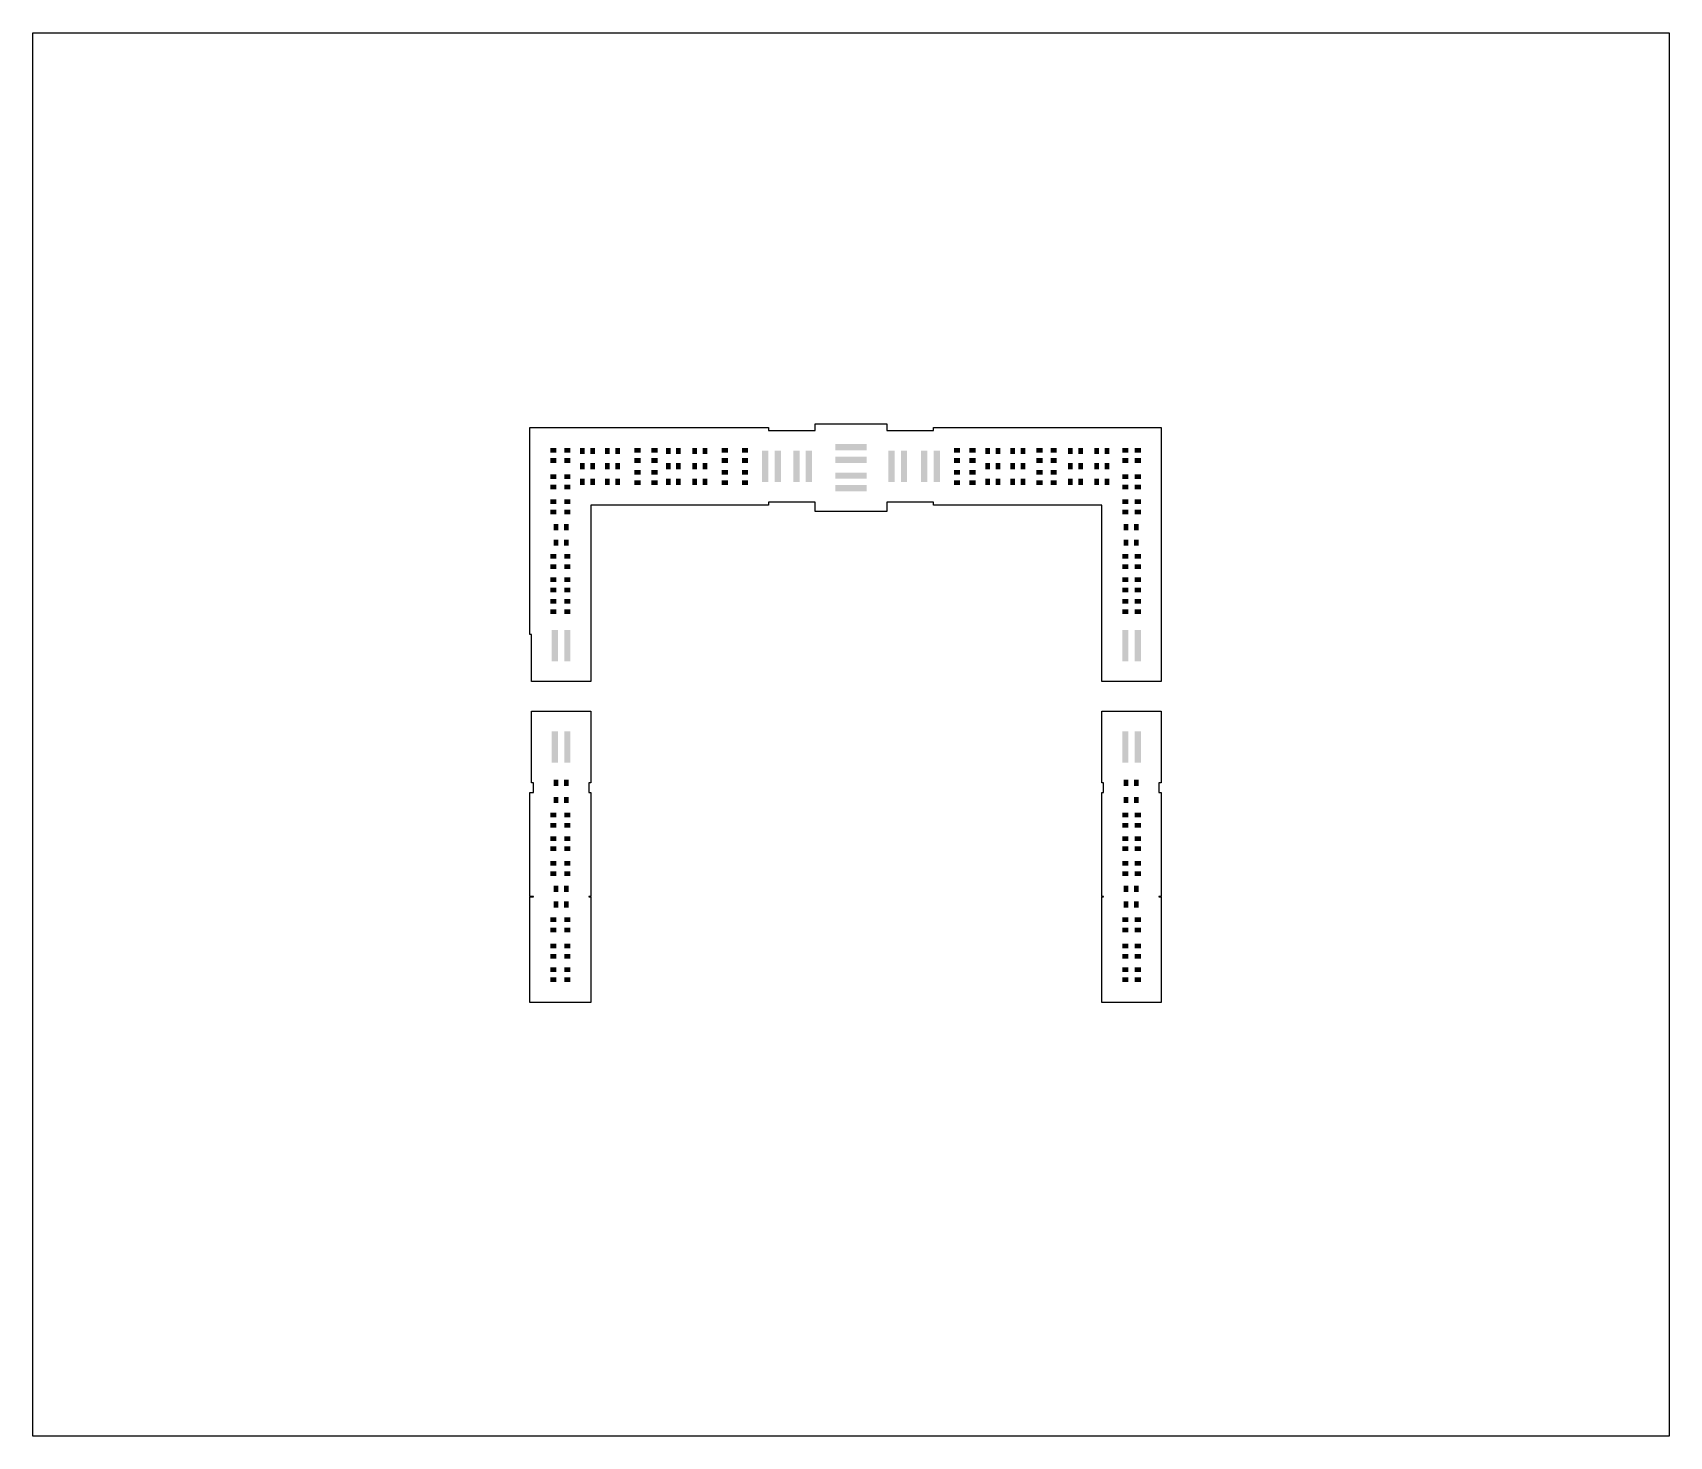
# Model space of a CAD drawing. Extents: x -26250 to -26197.5, y -22500 to -22455.
import ezdxf

# ---------------------------------------------------------------- set-up
doc = ezdxf.new("R2010")
doc.units = 0
doc.header["$MEASUREMENT"] = 0
doc.layers.get('0').update_dxf_attribs({"linetype": 'CONTINUOUS'})
doc.layers.add('PKG_OUTLINE', color=81, linetype='CONTINUOUS')
doc.layers.add('SOLDERMASK_PADS_BTM', color=12, linetype='CONTINUOUS')

msp = doc.modelspace()

# ---------------------------------------------------------------- linework, layer by layer
for points in [[(-26234.05, -22473.235), (-26234.05, -22472.865), (-26234.05, -22472.815), (-26234.05, -22472.535), (-26234.05, -22472.485), (-26234.05, -22472.165), (-26234.05, -22471.835), (-26234.05, -22471.415), (-26234.05, -22471.085), (-26234.05, -22471.075), (-26234.05, -22471.065), (-26234.05, -22470.735), (-26234.05, -22470.265), (-26234.05, -22469.935), (-26234.05, -22469.665), (-26234.05, -22469.415), (-26234.05, -22469.335), (-26234.05, -22469.085), (-26234.05, -22468.865), (-26234.05, -22468.535), (-26234.05, -22468.015), (-26234.05, -22467.685), (-26234.049, -22467.661), (-26234.025, -22467.66), (-26233.575, -22467.66), (-26233.065, -22467.66), (-26232.735, -22467.66), (-26232.575, -22467.66), (-26232.265, -22467.66), (-26232.125, -22467.66), (-26231.935, -22467.66), (-26231.665, -22467.66), (-26231.335, -22467.66), (-26231.325, -22467.66), (-26230.865, -22467.66), (-26230.775, -22467.66), (-26230.535, -22467.66), (-26230.315, -22467.66), (-26229.985, -22467.66), (-26229.875, -22467.66), (-26229.465, -22467.66), (-26229.325, -22467.66), (-26229.135, -22467.66), (-26228.915, -22467.66), (-26228.585, -22467.66), (-26228.525, -22467.66), (-26228.065, -22467.66), (-26227.875, -22467.66), (-26227.735, -22467.66), (-26227.075, -22467.66), (-26226.425, -22467.66), (-26226.401, -22467.661), (-26226.4, -22467.685), (-26226.4, -22467.75), (-26226.225, -22467.75), (-26225.825, -22467.75), (-26225.775, -22467.75), (-26225.375, -22467.75), (-26224.9, -22467.75), (-26224.9, -22467.565), (-26224.899, -22467.541), (-26224.875, -22467.54), (-26222.625, -22467.54), (-26222.601, -22467.541), (-26222.6, -22467.565), (-26222.6, -22467.75), (-26222.125, -22467.75), (-26221.725, -22467.75), (-26221.725, -22467.75), (-26221.325, -22467.75), (-26221.1, -22467.75), (-26221.1, -22467.685), (-26221.099, -22467.661), (-26221.075, -22467.66), (-26220.575, -22467.66), (-26220.065, -22467.66), (-26219.735, -22467.66), (-26219.625, -22467.66), (-26219.265, -22467.66), (-26219.125, -22467.66), (-26218.935, -22467.66), (-26218.665, -22467.66), (-26218.425, -22467.66), (-26218.335, -22467.66), (-26217.975, -22467.66), (-26217.865, -22467.66), (-26217.535, -22467.66), (-26217.415, -22467.66), (-26217.085, -22467.66), (-26216.975, -22467.66), (-26216.565, -22467.66), (-26216.525, -22467.66), (-26216.235, -22467.66), (-26216.015, -22467.66), (-26215.685, -22467.66), (-26215.675, -22467.66), (-26215.275, -22467.66), (-26215.165, -22467.66), (-26214.835, -22467.66), (-26214.225, -22467.66), (-26213.825, -22467.66), (-26213.801, -22467.661), (-26213.8, -22467.685), (-26213.8, -22468.015), (-26213.8, -22468.535), (-26213.8, -22468.865), (-26213.8, -22469.085), (-26213.8, -22469.335), (-26213.8, -22469.415), (-26213.8, -22469.665), (-26213.8, -22469.935), (-26213.8, -22470.265), (-26213.8, -22470.735), (-26213.8, -22471.065), (-26213.8, -22471.075), (-26213.8, -22471.085), (-26213.8, -22471.415), (-26213.8, -22471.835), (-26213.8, -22472.165), (-26213.8, -22472.485), (-26213.8, -22472.535), (-26213.8, -22472.815), (-26213.8, -22472.865), (-26213.8, -22473.235), (-26213.8, -22473.525), (-26213.8, -22473.565), (-26213.8, -22473.935), (-26213.8, -22474.265), (-26213.8, -22475.775), (-26213.801, -22475.799), (-26213.825, -22475.8), (-26214.225, -22475.8), (-26215.275, -22475.8), (-26215.675, -22475.8), (-26215.699, -22475.799), (-26215.7, -22475.775), (-26215.7, -22474.265), (-26215.7, -22473.935), (-26215.7, -22473.565), (-26215.7, -22473.525), (-26215.7, -22473.235), (-26215.7, -22472.865), (-26215.7, -22472.815), (-26215.7, -22472.535), (-26215.7, -22472.485), (-26215.7, -22472.165), (-26215.7, -22471.835), (-26215.7, -22471.415), (-26215.7, -22471.085), (-26215.7, -22471.075), (-26215.7, -22471.065), (-26215.7, -22470.735), (-26215.7, -22470.265), (-26215.7, -22470.15), (-26216.015, -22470.15), (-26216.235, -22470.15), (-26216.525, -22470.15), (-26216.565, -22470.15), (-26216.975, -22470.15), (-26217.085, -22470.15), (-26217.415, -22470.15), (-26217.535, -22470.15), (-26217.865, -22470.15), (-26217.975, -22470.15), (-26218.335, -22470.15), (-26218.425, -22470.15), (-26218.665, -22470.15), (-26218.935, -22470.15), (-26219.125, -22470.15), (-26219.265, -22470.15), (-26219.625, -22470.15), (-26219.735, -22470.15), (-26220.065, -22470.15), (-26220.575, -22470.15), (-26221.075, -22470.15), (-26221.099, -22470.149), (-26221.1, -22470.125), (-26221.1, -22470.05), (-26221.325, -22470.05), (-26221.725, -22470.05), (-26221.725, -22470.05), (-26222.125, -22470.05), (-26222.6, -22470.05), (-26222.6, -22470.325), (-26222.601, -22470.349), (-26222.625, -22470.35), (-26224.875, -22470.35), (-26224.899, -22470.349), (-26224.9, -22470.325), (-26224.9, -22470.05), (-26225.375, -22470.05), (-26225.775, -22470.05), (-26225.825, -22470.05), (-26226.225, -22470.05), (-26226.4, -22470.05), (-26226.4, -22470.125), (-26226.401, -22470.149), (-26226.425, -22470.15), (-26227.075, -22470.15), (-26227.735, -22470.15), (-26227.875, -22470.15), (-26228.065, -22470.15), (-26228.525, -22470.15), (-26228.585, -22470.15), (-26228.915, -22470.15), (-26229.135, -22470.15), (-26229.325, -22470.15), (-26229.465, -22470.15), (-26229.875, -22470.15), (-26229.985, -22470.15), (-26230.315, -22470.15), (-26230.535, -22470.15), (-26230.775, -22470.15), (-26230.865, -22470.15), (-26231.325, -22470.15), (-26231.335, -22470.15), (-26231.665, -22470.15), (-26231.935, -22470.15), (-26232.1, -22470.15), (-26232.1, -22470.265), (-26232.1, -22470.735), (-26232.1, -22471.065), (-26232.1, -22471.075), (-26232.1, -22471.085), (-26232.1, -22471.415), (-26232.1, -22471.835), (-26232.1, -22472.165), (-26232.1, -22472.485), (-26232.1, -22472.535), (-26232.1, -22472.815), (-26232.1, -22472.865), (-26232.1, -22473.235), (-26232.1, -22473.525), (-26232.1, -22473.565), (-26232.1, -22473.935), (-26232.1, -22474.265), (-26232.1, -22475.775), (-26232.101, -22475.799), (-26232.125, -22475.8), (-26232.525, -22475.8), (-26233.575, -22475.8), (-26233.975, -22475.8), (-26233.999, -22475.799), (-26234, -22475.775), (-26234, -22474.29), (-26234.025, -22474.29), (-26234.049, -22474.289), (-26234.05, -22474.265), (-26234.05, -22473.935), (-26234.05, -22473.565), (-26234.05, -22473.235)], [(-26232.125, -22486.09), (-26232.575, -22486.09), (-26233.575, -22486.09), (-26234.025, -22486.09), (-26234.049, -22486.089), (-26234.05, -22486.065), (-26234.05, -22485.735), (-26234.05, -22485.315), (-26234.05, -22485.315), (-26234.05, -22484.985), (-26234.05, -22483.915), (-26234.05, -22483.585), (-26234.05, -22483.585), (-26234.05, -22483.065), (-26234.05, -22482.735), (-26234.049, -22482.711), (-26234.025, -22482.71), (-26233.94, -22482.71), (-26233.94, -22482.69), (-26234.025, -22482.69), (-26234.049, -22482.689), (-26234.05, -22482.665), (-26234.05, -22482.335), (-26234.05, -22481.865), (-26234.05, -22481.535), (-26234.05, -22481.265), (-26234.05, -22481.115), (-26234.05, -22480.935), (-26234.05, -22480.785), (-26234.05, -22480.465), (-26234.05, -22480.135), (-26234.05, -22479.715), (-26234.05, -22479.385), (-26234.049, -22479.361), (-26234.025, -22479.36), (-26233.94, -22479.36), (-26233.94, -22479.05), (-26233.975, -22479.05), (-26233.999, -22479.049), (-26234, -22479.025), (-26234, -22476.775), (-26233.999, -22476.751), (-26233.975, -22476.75), (-26233.575, -22476.75), (-26232.525, -22476.75), (-26232.125, -22476.75), (-26232.101, -22476.751), (-26232.1, -22476.775), (-26232.1, -22479.025), (-26232.101, -22479.049), (-26232.125, -22479.05), (-26232.16, -22479.05), (-26232.16, -22479.36), (-26232.125, -22479.36), (-26232.101, -22479.361), (-26232.1, -22479.385), (-26232.1, -22479.715), (-26232.1, -22480.135), (-26232.1, -22480.465), (-26232.1, -22480.785), (-26232.1, -22480.935), (-26232.1, -22481.115), (-26232.1, -22481.265), (-26232.1, -22481.535), (-26232.1, -22481.865), (-26232.1, -22482.335), (-26232.1, -22482.665), (-26232.101, -22482.689), (-26232.125, -22482.69), (-26232.16, -22482.69), (-26232.16, -22482.71), (-26232.125, -22482.71), (-26232.101, -22482.711), (-26232.1, -22482.735), (-26232.1, -22483.065), (-26232.1, -22483.585), (-26232.1, -22483.915), (-26232.1, -22484.135), (-26232.1, -22484.335), (-26232.1, -22484.465), (-26232.1, -22484.665), (-26232.1, -22484.985), (-26232.1, -22485.315), (-26232.1, -22485.735), (-26232.1, -22486.065), (-26232.101, -22486.089), (-26232.125, -22486.09)], [(-26215.675, -22486.09), (-26215.699, -22486.089), (-26215.7, -22486.065), (-26215.7, -22485.735), (-26215.7, -22485.315), (-26215.7, -22484.985), (-26215.7, -22484.665), (-26215.7, -22484.465), (-26215.7, -22484.335), (-26215.7, -22484.135), (-26215.7, -22483.915), (-26215.7, -22483.585), (-26215.7, -22483.065), (-26215.7, -22482.735), (-26215.699, -22482.711), (-26215.675, -22482.71), (-26215.65, -22482.71), (-26215.65, -22482.69), (-26215.675, -22482.69), (-26215.699, -22482.689), (-26215.7, -22482.665), (-26215.7, -22482.335), (-26215.7, -22481.865), (-26215.7, -22481.535), (-26215.7, -22481.265), (-26215.7, -22481.115), (-26215.7, -22480.935), (-26215.7, -22480.785), (-26215.7, -22480.465), (-26215.7, -22480.135), (-26215.7, -22479.715), (-26215.7, -22479.385), (-26215.699, -22479.361), (-26215.675, -22479.36), (-26215.65, -22479.36), (-26215.65, -22479.05), (-26215.675, -22479.05), (-26215.699, -22479.049), (-26215.7, -22479.025), (-26215.7, -22476.775), (-26215.699, -22476.751), (-26215.675, -22476.75), (-26215.275, -22476.75), (-26214.225, -22476.75), (-26213.825, -22476.75), (-26213.801, -22476.751), (-26213.8, -22476.775), (-26213.8, -22479.025), (-26213.801, -22479.049), (-26213.825, -22479.05), (-26213.87, -22479.05), (-26213.87, -22479.36), (-26213.825, -22479.36), (-26213.801, -22479.361), (-26213.8, -22479.385), (-26213.8, -22479.715), (-26213.8, -22480.135), (-26213.8, -22480.465), (-26213.8, -22480.785), (-26213.8, -22480.935), (-26213.8, -22481.115), (-26213.8, -22481.265), (-26213.8, -22481.535), (-26213.8, -22481.865), (-26213.8, -22482.335), (-26213.8, -22482.665), (-26213.801, -22482.689), (-26213.825, -22482.69), (-26213.87, -22482.69), (-26213.87, -22482.71), (-26213.825, -22482.71), (-26213.801, -22482.711), (-26213.8, -22482.735), (-26213.8, -22483.065), (-26213.8, -22483.585), (-26213.8, -22483.915), (-26213.8, -22484.135), (-26213.8, -22484.335), (-26213.8, -22484.465), (-26213.8, -22484.665), (-26213.8, -22484.985), (-26213.8, -22485.315), (-26213.8, -22485.735), (-26213.8, -22486.065), (-26213.801, -22486.089), (-26213.825, -22486.09), (-26214.225, -22486.09), (-26215.275, -22486.09), (-26215.675, -22486.09)]]:
    msp.add_lwpolyline(points)
at = {"layer": 'PKG_OUTLINE'}
msp.add_lwpolyline([(-26250, -22500), (-26250, -22455), (-26197.5, -22455), (-26197.5, -22500)], close=True, dxfattribs=at)
at = {"layer": 'SOLDERMASK_PADS_BTM'}
for points in [[(-26233.4, -22468.46), (-26233.2, -22468.46), (-26233.4, -22468.31), (-26233.2, -22468.31)], [(-26232.95, -22468.46), (-26232.75, -22468.46), (-26232.95, -22468.31), (-26232.75, -22468.31)], [(-26232.44, -22468.51), (-26232.29, -22468.51), (-26232.44, -22468.31), (-26232.29, -22468.31)], [(-26232.11, -22468.51), (-26231.96, -22468.51), (-26232.11, -22468.31), (-26231.96, -22468.31)], [(-26231.64, -22468.51), (-26231.49, -22468.51), (-26231.64, -22468.31), (-26231.49, -22468.31)], [(-26231.31, -22468.51), (-26231.16, -22468.51), (-26231.31, -22468.31), (-26231.16, -22468.31)], [(-26230.7, -22468.46), (-26230.5, -22468.46), (-26230.7, -22468.31), (-26230.5, -22468.31)], [(-26230.15, -22468.46), (-26229.95, -22468.46), (-26230.15, -22468.31), (-26229.95, -22468.31)], [(-26229.69, -22468.51), (-26229.54, -22468.51), (-26229.69, -22468.31), (-26229.54, -22468.31)], [(-26229.36, -22468.51), (-26229.21, -22468.51), (-26229.36, -22468.31), (-26229.21, -22468.31)], [(-26228.84, -22468.51), (-26228.69, -22468.51), (-26228.84, -22468.31), (-26228.69, -22468.31)], [(-26228.51, -22468.51), (-26228.36, -22468.51), (-26228.51, -22468.31), (-26228.36, -22468.31)], [(-26227.9, -22468.46), (-26227.7, -22468.46), (-26227.9, -22468.31), (-26227.7, -22468.31)], [(-26227.25, -22468.46), (-26227.05, -22468.46), (-26227.25, -22468.31), (-26227.05, -22468.31)], [(-26226.6, -22469.4), (-26226.4, -22469.4), (-26226.6, -22468.4), (-26226.4, -22468.4)], [(-26226.2, -22469.4), (-26226, -22469.4), (-26226.2, -22468.4), (-26226, -22468.4)], [(-26225.6, -22469.4), (-26225.4, -22469.4), (-26225.6, -22468.4), (-26225.4, -22468.4)], [(-26225.2, -22469.4), (-26225, -22469.4), (-26225.2, -22468.4), (-26225, -22468.4)], [(-26224.25, -22468.39), (-26223.25, -22468.39), (-26224.25, -22468.19), (-26223.25, -22468.19)], [(-26222.55, -22469.4), (-26222.35, -22469.4), (-26222.55, -22468.4), (-26222.35, -22468.4)], [(-26222.15, -22469.4), (-26221.95, -22469.4), (-26222.15, -22468.4), (-26221.95, -22468.4)], [(-26221.5, -22469.4), (-26221.3, -22469.4), (-26221.5, -22468.4), (-26221.3, -22468.4)], [(-26221.1, -22469.4), (-26220.9, -22469.4), (-26221.1, -22468.4), (-26220.9, -22468.4)], [(-26220.45, -22468.46), (-26220.25, -22468.46), (-26220.45, -22468.31), (-26220.25, -22468.31)], [(-26219.95, -22468.46), (-26219.75, -22468.46), (-26219.95, -22468.31), (-26219.75, -22468.31)], [(-26219.44, -22468.51), (-26219.29, -22468.51), (-26219.44, -22468.31), (-26219.29, -22468.31)], [(-26219.11, -22468.51), (-26218.96, -22468.51), (-26219.11, -22468.31), (-26218.96, -22468.31)], [(-26218.64, -22468.51), (-26218.49, -22468.51), (-26218.64, -22468.31), (-26218.49, -22468.31)], [(-26218.31, -22468.51), (-26218.16, -22468.51), (-26218.31, -22468.31), (-26218.16, -22468.31)], [(-26217.8, -22468.46), (-26217.6, -22468.46), (-26217.8, -22468.31), (-26217.6, -22468.31)], [(-26217.35, -22468.46), (-26217.15, -22468.46), (-26217.35, -22468.31), (-26217.15, -22468.31)], [(-26216.79, -22468.51), (-26216.64, -22468.51), (-26216.79, -22468.31), (-26216.64, -22468.31)], [(-26216.46, -22468.51), (-26216.31, -22468.51), (-26216.46, -22468.31), (-26216.31, -22468.31)], [(-26215.94, -22468.51), (-26215.79, -22468.51), (-26215.94, -22468.31), (-26215.79, -22468.31)], [(-26215.61, -22468.51), (-26215.46, -22468.51), (-26215.61, -22468.31), (-26215.46, -22468.31)], [(-26215.05, -22468.46), (-26214.85, -22468.46), (-26215.05, -22468.31), (-26214.85, -22468.31)], [(-26214.65, -22468.46), (-26214.45, -22468.46), (-26214.65, -22468.31), (-26214.45, -22468.31)], [(-26233.4, -22468.79), (-26233.2, -22468.79), (-26233.4, -22468.64), (-26233.2, -22468.64)], [(-26232.95, -22468.79), (-26232.75, -22468.79), (-26232.95, -22468.64), (-26232.75, -22468.64)], [(-26232.44, -22469), (-26232.29, -22469), (-26232.44, -22468.8), (-26232.29, -22468.8)], [(-26232.11, -22469), (-26231.96, -22469), (-26232.11, -22468.8), (-26231.96, -22468.8)], [(-26231.64, -22469), (-26231.49, -22469), (-26231.64, -22468.8), (-26231.49, -22468.8)], [(-26231.31, -22469), (-26231.16, -22469), (-26231.31, -22468.8), (-26231.16, -22468.8)], [(-26230.7, -22468.79), (-26230.5, -22468.79), (-26230.7, -22468.64), (-26230.5, -22468.64)], [(-26230.15, -22468.79), (-26229.95, -22468.79), (-26230.15, -22468.64), (-26229.95, -22468.64)], [(-26229.69, -22469), (-26229.54, -22469), (-26229.69, -22468.8), (-26229.54, -22468.8)], [(-26229.36, -22469), (-26229.21, -22469), (-26229.36, -22468.8), (-26229.21, -22468.8)], [(-26228.84, -22469), (-26228.69, -22469), (-26228.84, -22468.8), (-26228.69, -22468.8)], [(-26228.51, -22469), (-26228.36, -22469), (-26228.51, -22468.8), (-26228.36, -22468.8)], [(-26227.9, -22468.79), (-26227.7, -22468.79), (-26227.9, -22468.64), (-26227.7, -22468.64)], [(-26227.25, -22468.79), (-26227.05, -22468.79), (-26227.25, -22468.64), (-26227.05, -22468.64)], [(-26224.25, -22468.79), (-26223.25, -22468.79), (-26224.25, -22468.59), (-26223.25, -22468.59)], [(-26220.45, -22468.79), (-26220.25, -22468.79), (-26220.45, -22468.64), (-26220.25, -22468.64)], [(-26219.95, -22468.79), (-26219.75, -22468.79), (-26219.95, -22468.64), (-26219.75, -22468.64)], [(-26219.44, -22469), (-26219.29, -22469), (-26219.44, -22468.8), (-26219.29, -22468.8)], [(-26219.11, -22469), (-26218.96, -22469), (-26219.11, -22468.8), (-26218.96, -22468.8)], [(-26218.64, -22469), (-26218.49, -22469), (-26218.64, -22468.8), (-26218.49, -22468.8)], [(-26218.31, -22469), (-26218.16, -22469), (-26218.31, -22468.8), (-26218.16, -22468.8)], [(-26217.8, -22468.79), (-26217.6, -22468.79), (-26217.8, -22468.64), (-26217.6, -22468.64)], [(-26217.35, -22468.79), (-26217.15, -22468.79), (-26217.35, -22468.64), (-26217.15, -22468.64)], [(-26216.79, -22469), (-26216.64, -22469), (-26216.79, -22468.8), (-26216.64, -22468.8)], [(-26216.46, -22469), (-26216.31, -22469), (-26216.46, -22468.8), (-26216.31, -22468.8)], [(-26215.94, -22469), (-26215.79, -22469), (-26215.94, -22468.8), (-26215.79, -22468.8)], [(-26215.61, -22469), (-26215.46, -22469), (-26215.61, -22468.8), (-26215.46, -22468.8)], [(-26215.05, -22468.79), (-26214.85, -22468.79), (-26215.05, -22468.64), (-26214.85, -22468.64)], [(-26214.65, -22468.79), (-26214.45, -22468.79), (-26214.65, -22468.64), (-26214.45, -22468.64)], [(-26233.4, -22469.31), (-26233.2, -22469.31), (-26233.4, -22469.16), (-26233.2, -22469.16)], [(-26232.95, -22469.31), (-26232.75, -22469.31), (-26232.95, -22469.16), (-26232.75, -22469.16)], [(-26232.44, -22469.5), (-26232.29, -22469.5), (-26232.44, -22469.3), (-26232.29, -22469.3)], [(-26232.11, -22469.5), (-26231.96, -22469.5), (-26232.11, -22469.3), (-26231.96, -22469.3)], [(-26231.64, -22469.5), (-26231.49, -22469.5), (-26231.64, -22469.3), (-26231.49, -22469.3)], [(-26231.31, -22469.5), (-26231.16, -22469.5), (-26231.31, -22469.3), (-26231.16, -22469.3)], [(-26230.7, -22469.17), (-26230.5, -22469.17), (-26230.7, -22469.02), (-26230.5, -22469.02)], [(-26230.7, -22469.5), (-26230.5, -22469.5), (-26230.7, -22469.35), (-26230.5, -22469.35)], [(-26230.15, -22469.17), (-26229.95, -22469.17), (-26230.15, -22469.02), (-26229.95, -22469.02)], [(-26230.15, -22469.5), (-26229.95, -22469.5), (-26230.15, -22469.35), (-26229.95, -22469.35)], [(-26229.69, -22469.5), (-26229.54, -22469.5), (-26229.69, -22469.3), (-26229.54, -22469.3)], [(-26229.36, -22469.5), (-26229.21, -22469.5), (-26229.36, -22469.3), (-26229.21, -22469.3)], [(-26228.84, -22469.5), (-26228.69, -22469.5), (-26228.84, -22469.3), (-26228.69, -22469.3)], [(-26228.51, -22469.5), (-26228.36, -22469.5), (-26228.51, -22469.3), (-26228.36, -22469.3)], [(-26227.9, -22469.17), (-26227.7, -22469.17), (-26227.9, -22469.02), (-26227.7, -22469.02)], [(-26227.9, -22469.5), (-26227.7, -22469.5), (-26227.9, -22469.35), (-26227.7, -22469.35)], [(-26227.25, -22469.17), (-26227.05, -22469.17), (-26227.25, -22469.02), (-26227.05, -22469.02)], [(-26227.25, -22469.5), (-26227.05, -22469.5), (-26227.25, -22469.35), (-26227.05, -22469.35)], [(-26224.25, -22469.3), (-26223.25, -22469.3), (-26224.25, -22469.1), (-26223.25, -22469.1)], [(-26220.45, -22469.17), (-26220.25, -22469.17), (-26220.45, -22469.02), (-26220.25, -22469.02)], [(-26220.45, -22469.5), (-26220.25, -22469.5), (-26220.45, -22469.35), (-26220.25, -22469.35)], [(-26219.95, -22469.17), (-26219.75, -22469.17), (-26219.95, -22469.02), (-26219.75, -22469.02)], [(-26219.95, -22469.5), (-26219.75, -22469.5), (-26219.95, -22469.35), (-26219.75, -22469.35)], [(-26219.44, -22469.5), (-26219.29, -22469.5), (-26219.44, -22469.3), (-26219.29, -22469.3)], [(-26219.11, -22469.5), (-26218.96, -22469.5), (-26219.11, -22469.3), (-26218.96, -22469.3)], [(-26218.64, -22469.5), (-26218.49, -22469.5), (-26218.64, -22469.3), (-26218.49, -22469.3)], [(-26218.31, -22469.5), (-26218.16, -22469.5), (-26218.31, -22469.3), (-26218.16, -22469.3)], [(-26217.8, -22469.17), (-26217.6, -22469.17), (-26217.8, -22469.02), (-26217.6, -22469.02)], [(-26217.8, -22469.5), (-26217.6, -22469.5), (-26217.8, -22469.35), (-26217.6, -22469.35)], [(-26217.35, -22469.17), (-26217.15, -22469.17), (-26217.35, -22469.02), (-26217.15, -22469.02)], [(-26217.35, -22469.5), (-26217.15, -22469.5), (-26217.35, -22469.35), (-26217.15, -22469.35)], [(-26216.79, -22469.5), (-26216.64, -22469.5), (-26216.79, -22469.3), (-26216.64, -22469.3)], [(-26216.46, -22469.5), (-26216.31, -22469.5), (-26216.46, -22469.3), (-26216.31, -22469.3)], [(-26215.94, -22469.5), (-26215.79, -22469.5), (-26215.94, -22469.3), (-26215.79, -22469.3)], [(-26215.61, -22469.5), (-26215.46, -22469.5), (-26215.61, -22469.3), (-26215.46, -22469.3)], [(-26215.05, -22469.31), (-26214.85, -22469.31), (-26215.05, -22469.16), (-26214.85, -22469.16)], [(-26214.65, -22469.31), (-26214.45, -22469.31), (-26214.65, -22469.16), (-26214.45, -22469.16)], [(-26233.4, -22469.64), (-26233.2, -22469.64), (-26233.4, -22469.49), (-26233.2, -22469.49)], [(-26233.4, -22470.11), (-26233.2, -22470.11), (-26233.4, -22469.96), (-26233.2, -22469.96)], [(-26232.95, -22469.64), (-26232.75, -22469.64), (-26232.95, -22469.49), (-26232.75, -22469.49)], [(-26232.95, -22470.11), (-26232.75, -22470.11), (-26232.95, -22469.96), (-26232.75, -22469.96)], [(-26224.25, -22469.7), (-26223.25, -22469.7), (-26224.25, -22469.5), (-26223.25, -22469.5)], [(-26215.05, -22469.64), (-26214.85, -22469.64), (-26215.05, -22469.49), (-26214.85, -22469.49)], [(-26215.05, -22470.11), (-26214.85, -22470.11), (-26215.05, -22469.96), (-26214.85, -22469.96)], [(-26214.65, -22469.64), (-26214.45, -22469.64), (-26214.65, -22469.49), (-26214.45, -22469.49)], [(-26214.65, -22470.11), (-26214.45, -22470.11), (-26214.65, -22469.96), (-26214.45, -22469.96)], [(-26233.4, -22470.44), (-26233.2, -22470.44), (-26233.4, -22470.29), (-26233.2, -22470.29)], [(-26232.95, -22470.44), (-26232.75, -22470.44), (-26232.95, -22470.29), (-26232.75, -22470.29)], [(-26215.05, -22470.44), (-26214.85, -22470.44), (-26215.05, -22470.29), (-26214.85, -22470.29)], [(-26214.65, -22470.44), (-26214.45, -22470.44), (-26214.65, -22470.29), (-26214.45, -22470.29)], [(-26233.29, -22470.95), (-26233.14, -22470.95), (-26233.29, -22470.75), (-26233.14, -22470.75)], [(-26232.96, -22470.95), (-26232.81, -22470.95), (-26232.96, -22470.75), (-26232.81, -22470.75)], [(-26215, -22470.95), (-26214.85, -22470.95), (-26215, -22470.75), (-26214.85, -22470.75)], [(-26214.67, -22470.95), (-26214.52, -22470.95), (-26214.67, -22470.75), (-26214.52, -22470.75)], [(-26233.29, -22471.45), (-26233.14, -22471.45), (-26233.29, -22471.25), (-26233.14, -22471.25)], [(-26232.96, -22471.45), (-26232.81, -22471.45), (-26232.96, -22471.25), (-26232.81, -22471.25)], [(-26215, -22471.45), (-26214.85, -22471.45), (-26215, -22471.25), (-26214.85, -22471.25)], [(-26214.67, -22471.45), (-26214.52, -22471.45), (-26214.67, -22471.25), (-26214.52, -22471.25)], [(-26233.4, -22471.86), (-26233.2, -22471.86), (-26233.4, -22471.71), (-26233.2, -22471.71)], [(-26233.4, -22472.19), (-26233.2, -22472.19), (-26233.4, -22472.04), (-26233.2, -22472.04)], [(-26232.95, -22471.86), (-26232.75, -22471.86), (-26232.95, -22471.71), (-26232.75, -22471.71)], [(-26232.95, -22472.19), (-26232.75, -22472.19), (-26232.95, -22472.04), (-26232.75, -22472.04)], [(-26215.05, -22471.86), (-26214.85, -22471.86), (-26215.05, -22471.71), (-26214.85, -22471.71)], [(-26215.05, -22472.19), (-26214.85, -22472.19), (-26215.05, -22472.04), (-26214.85, -22472.04)], [(-26214.65, -22471.86), (-26214.45, -22471.86), (-26214.65, -22471.71), (-26214.45, -22471.71)], [(-26214.65, -22472.19), (-26214.45, -22472.19), (-26214.65, -22472.04), (-26214.45, -22472.04)], [(-26233.4, -22472.61), (-26233.2, -22472.61), (-26233.4, -22472.46), (-26233.2, -22472.46)], [(-26232.95, -22472.61), (-26232.75, -22472.61), (-26232.95, -22472.46), (-26232.75, -22472.46)], [(-26215.05, -22472.61), (-26214.85, -22472.61), (-26215.05, -22472.46), (-26214.85, -22472.46)], [(-26214.65, -22472.61), (-26214.45, -22472.61), (-26214.65, -22472.46), (-26214.45, -22472.46)], [(-26233.4, -22472.94), (-26233.2, -22472.94), (-26233.4, -22472.79), (-26233.2, -22472.79)], [(-26232.95, -22472.94), (-26232.75, -22472.94), (-26232.95, -22472.79), (-26232.75, -22472.79)], [(-26215.05, -22472.94), (-26214.85, -22472.94), (-26215.05, -22472.79), (-26214.85, -22472.79)], [(-26214.65, -22472.94), (-26214.45, -22472.94), (-26214.65, -22472.79), (-26214.45, -22472.79)], [(-26233.4, -22473.31), (-26233.2, -22473.31), (-26233.4, -22473.16), (-26233.2, -22473.16)], [(-26233.4, -22473.64), (-26233.2, -22473.64), (-26233.4, -22473.49), (-26233.2, -22473.49)], [(-26232.95, -22473.31), (-26232.75, -22473.31), (-26232.95, -22473.16), (-26232.75, -22473.16)], [(-26232.95, -22473.64), (-26232.75, -22473.64), (-26232.95, -22473.49), (-26232.75, -22473.49)], [(-26215.05, -22473.31), (-26214.85, -22473.31), (-26215.05, -22473.16), (-26214.85, -22473.16)], [(-26215.05, -22473.64), (-26214.85, -22473.64), (-26215.05, -22473.49), (-26214.85, -22473.49)], [(-26214.65, -22473.31), (-26214.45, -22473.31), (-26214.65, -22473.16), (-26214.45, -22473.16)], [(-26214.65, -22473.64), (-26214.45, -22473.64), (-26214.65, -22473.49), (-26214.45, -22473.49)], [(-26233.35, -22475.15), (-26233.15, -22475.15), (-26233.35, -22474.15), (-26233.15, -22474.15)], [(-26232.95, -22475.15), (-26232.75, -22475.15), (-26232.95, -22474.15), (-26232.75, -22474.15)], [(-26215.05, -22475.15), (-26214.85, -22475.15), (-26215.05, -22474.15), (-26214.85, -22474.15)], [(-26214.65, -22475.15), (-26214.45, -22475.15), (-26214.65, -22474.15), (-26214.45, -22474.15)], [(-26233.35, -22478.4), (-26233.15, -22478.4), (-26233.35, -22477.4), (-26233.15, -22477.4)], [(-26232.95, -22478.4), (-26232.75, -22478.4), (-26232.95, -22477.4), (-26232.75, -22477.4)], [(-26215.05, -22478.4), (-26214.85, -22478.4), (-26215.05, -22477.4), (-26214.85, -22477.4)], [(-26214.65, -22478.4), (-26214.45, -22478.4), (-26214.65, -22477.4), (-26214.45, -22477.4)], [(-26233.29, -22479.15), (-26233.14, -22479.15), (-26233.29, -22478.95), (-26233.14, -22478.95)], [(-26232.96, -22479.15), (-26232.81, -22479.15), (-26232.96, -22478.95), (-26232.81, -22478.95)], [(-26215, -22479.15), (-26214.85, -22479.15), (-26215, -22478.95), (-26214.85, -22478.95)], [(-26214.67, -22479.15), (-26214.52, -22479.15), (-26214.67, -22478.95), (-26214.52, -22478.95)], [(-26233.29, -22479.7), (-26233.14, -22479.7), (-26233.29, -22479.5), (-26233.14, -22479.5)], [(-26232.96, -22479.7), (-26232.81, -22479.7), (-26232.96, -22479.5), (-26232.81, -22479.5)], [(-26215, -22479.7), (-26214.85, -22479.7), (-26215, -22479.5), (-26214.85, -22479.5)], [(-26214.67, -22479.7), (-26214.52, -22479.7), (-26214.67, -22479.5), (-26214.52, -22479.5)], [(-26233.4, -22480.16), (-26233.2, -22480.16), (-26233.4, -22480.01), (-26233.2, -22480.01)], [(-26233.4, -22480.49), (-26233.2, -22480.49), (-26233.4, -22480.34), (-26233.2, -22480.34)], [(-26232.95, -22480.16), (-26232.75, -22480.16), (-26232.95, -22480.01), (-26232.75, -22480.01)], [(-26232.95, -22480.49), (-26232.75, -22480.49), (-26232.95, -22480.34), (-26232.75, -22480.34)], [(-26215.05, -22480.16), (-26214.85, -22480.16), (-26215.05, -22480.01), (-26214.85, -22480.01)], [(-26215.05, -22480.49), (-26214.85, -22480.49), (-26215.05, -22480.34), (-26214.85, -22480.34)], [(-26214.65, -22480.16), (-26214.45, -22480.16), (-26214.65, -22480.01), (-26214.45, -22480.01)], [(-26214.65, -22480.49), (-26214.45, -22480.49), (-26214.65, -22480.34), (-26214.45, -22480.34)], [(-26233.4, -22480.91), (-26233.2, -22480.91), (-26233.4, -22480.76), (-26233.2, -22480.76)], [(-26232.95, -22480.91), (-26232.75, -22480.91), (-26232.95, -22480.76), (-26232.75, -22480.76)], [(-26215.05, -22480.91), (-26214.85, -22480.91), (-26215.05, -22480.76), (-26214.85, -22480.76)], [(-26214.65, -22480.91), (-26214.45, -22480.91), (-26214.65, -22480.76), (-26214.45, -22480.76)], [(-26233.4, -22481.24), (-26233.2, -22481.24), (-26233.4, -22481.09), (-26233.2, -22481.09)], [(-26232.95, -22481.24), (-26232.75, -22481.24), (-26232.95, -22481.09), (-26232.75, -22481.09)], [(-26215.05, -22481.24), (-26214.85, -22481.24), (-26215.05, -22481.09), (-26214.85, -22481.09)], [(-26214.65, -22481.24), (-26214.45, -22481.24), (-26214.65, -22481.09), (-26214.45, -22481.09)], [(-26233.4, -22481.71), (-26233.2, -22481.71), (-26233.4, -22481.56), (-26233.2, -22481.56)], [(-26233.4, -22482.04), (-26233.2, -22482.04), (-26233.4, -22481.89), (-26233.2, -22481.89)], [(-26232.95, -22481.71), (-26232.75, -22481.71), (-26232.95, -22481.56), (-26232.75, -22481.56)], [(-26232.95, -22482.04), (-26232.75, -22482.04), (-26232.95, -22481.89), (-26232.75, -22481.89)], [(-26215.05, -22481.71), (-26214.85, -22481.71), (-26215.05, -22481.56), (-26214.85, -22481.56)], [(-26215.05, -22482.04), (-26214.85, -22482.04), (-26215.05, -22481.89), (-26214.85, -22481.89)], [(-26214.65, -22481.71), (-26214.45, -22481.71), (-26214.65, -22481.56), (-26214.45, -22481.56)], [(-26214.65, -22482.04), (-26214.45, -22482.04), (-26214.65, -22481.89), (-26214.45, -22481.89)], [(-26233.29, -22482.55), (-26233.14, -22482.55), (-26233.29, -22482.35), (-26233.14, -22482.35)], [(-26232.96, -22482.55), (-26232.81, -22482.55), (-26232.96, -22482.35), (-26232.81, -22482.35)], [(-26215, -22482.55), (-26214.85, -22482.55), (-26215, -22482.35), (-26214.85, -22482.35)], [(-26214.67, -22482.55), (-26214.52, -22482.55), (-26214.67, -22482.35), (-26214.52, -22482.35)], [(-26233.29, -22483.05), (-26233.14, -22483.05), (-26233.29, -22482.85), (-26233.14, -22482.85)], [(-26232.96, -22483.05), (-26232.81, -22483.05), (-26232.96, -22482.85), (-26232.81, -22482.85)], [(-26215, -22483.05), (-26214.85, -22483.05), (-26215, -22482.85), (-26214.85, -22482.85)], [(-26214.67, -22483.05), (-26214.52, -22483.05), (-26214.67, -22482.85), (-26214.52, -22482.85)], [(-26233.4, -22483.51), (-26233.2, -22483.51), (-26233.4, -22483.36), (-26233.2, -22483.36)], [(-26232.95, -22483.51), (-26232.75, -22483.51), (-26232.95, -22483.36), (-26232.75, -22483.36)], [(-26215.05, -22483.51), (-26214.85, -22483.51), (-26215.05, -22483.36), (-26214.85, -22483.36)], [(-26214.65, -22483.51), (-26214.45, -22483.51), (-26214.65, -22483.36), (-26214.45, -22483.36)], [(-26233.4, -22483.84), (-26233.2, -22483.84), (-26233.4, -22483.69), (-26233.2, -22483.69)], [(-26232.95, -22483.84), (-26232.75, -22483.84), (-26232.95, -22483.69), (-26232.75, -22483.69)], [(-26215.05, -22483.84), (-26214.85, -22483.84), (-26215.05, -22483.69), (-26214.85, -22483.69)], [(-26214.65, -22483.84), (-26214.45, -22483.84), (-26214.65, -22483.69), (-26214.45, -22483.69)], [(-26233.4, -22484.36), (-26233.2, -22484.36), (-26233.4, -22484.21), (-26233.2, -22484.21)], [(-26233.4, -22484.69), (-26233.2, -22484.69), (-26233.4, -22484.54), (-26233.2, -22484.54)], [(-26232.95, -22484.36), (-26232.75, -22484.36), (-26232.95, -22484.21), (-26232.75, -22484.21)], [(-26232.95, -22484.69), (-26232.75, -22484.69), (-26232.95, -22484.54), (-26232.75, -22484.54)], [(-26215.05, -22484.36), (-26214.85, -22484.36), (-26215.05, -22484.21), (-26214.85, -22484.21)], [(-26215.05, -22484.69), (-26214.85, -22484.69), (-26215.05, -22484.54), (-26214.85, -22484.54)], [(-26214.65, -22484.36), (-26214.45, -22484.36), (-26214.65, -22484.21), (-26214.45, -22484.21)], [(-26214.65, -22484.69), (-26214.45, -22484.69), (-26214.65, -22484.54), (-26214.45, -22484.54)], [(-26233.4, -22485.11), (-26233.2, -22485.11), (-26233.4, -22484.96), (-26233.2, -22484.96)], [(-26232.95, -22485.11), (-26232.75, -22485.11), (-26232.95, -22484.96), (-26232.75, -22484.96)], [(-26215.05, -22485.11), (-26214.85, -22485.11), (-26215.05, -22484.96), (-26214.85, -22484.96)], [(-26214.65, -22485.11), (-26214.45, -22485.11), (-26214.65, -22484.96), (-26214.45, -22484.96)], [(-26233.4, -22485.44), (-26233.2, -22485.44), (-26233.4, -22485.29), (-26233.2, -22485.29)], [(-26232.95, -22485.44), (-26232.75, -22485.44), (-26232.95, -22485.29), (-26232.75, -22485.29)], [(-26215.05, -22485.44), (-26214.85, -22485.44), (-26215.05, -22485.29), (-26214.85, -22485.29)], [(-26214.65, -22485.44), (-26214.45, -22485.44), (-26214.65, -22485.29), (-26214.45, -22485.29)]]:
    msp.add_solid(points, dxfattribs=at)

doc.saveas('drawing.dxf')
